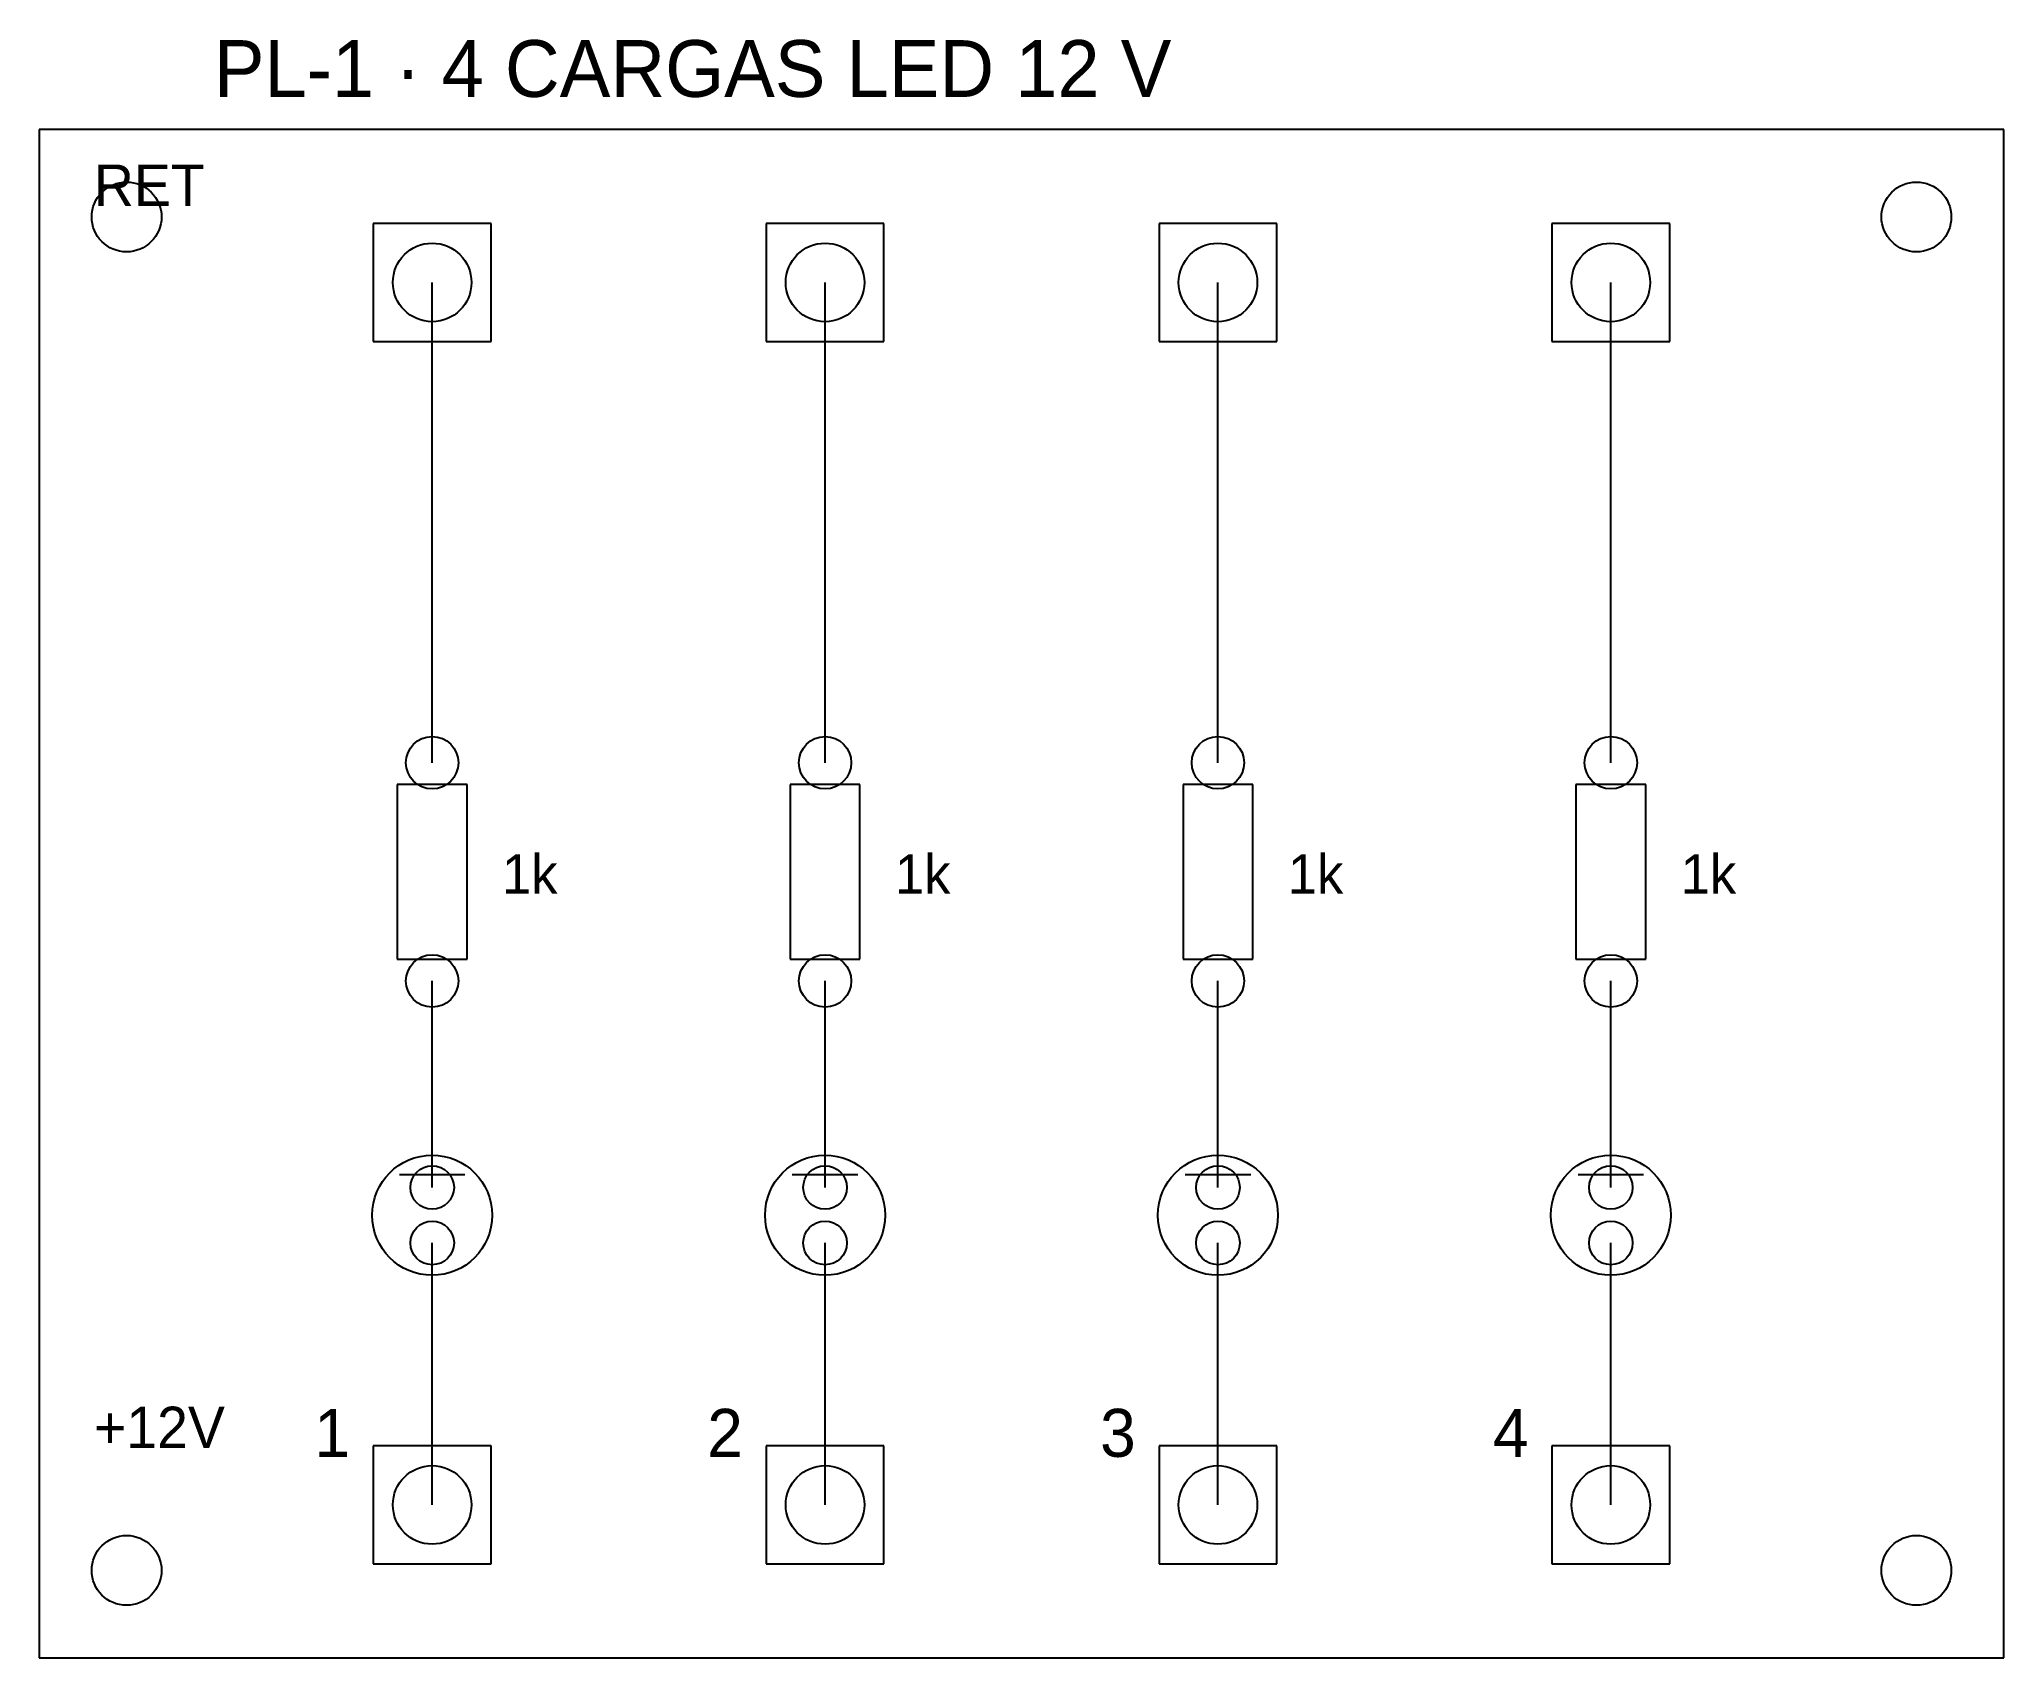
# Model space of a CAD drawing. Header units: millimetres. Extents: x 0 to 90, y 0 to 74.1.
import ezdxf

# ---------------------------------------------------------------- set-up
doc = ezdxf.new("R2010")
doc.units = ezdxf.units.MM

msp = doc.modelspace()

# ---------------------------------------------------------------- linework, layer by layer
at = {"layer": 'COBRE'}
for p, q in [((18, 41), (18, 63)), ((36, 41), (36, 63)), ((54, 41), (54, 63)), ((72, 41), (72, 63)), ((18, 21.54), (18, 31)), ((36, 21.54), (36, 31)), ((54, 21.54), (54, 31)), ((72, 21.54), (72, 31)), ((18, 7), (18, 19)), ((36, 7), (36, 19)), ((54, 7), (54, 19)), ((72, 7), (72, 19))]:
    msp.add_line(p, q, dxfattribs=at)
for centre, radius in [((18, 63), 1.8), ((36, 63), 1.8), ((54, 63), 1.8), ((72, 63), 1.8), ((18, 41), 1.2), ((36, 41), 1.2), ((54, 41), 1.2), ((72, 41), 1.2), ((18, 31), 1.2), ((36, 31), 1.2), ((54, 31), 1.2), ((72, 31), 1.2), ((18, 21.54), 1), ((36, 21.54), 1), ((54, 21.54), 1), ((72, 21.54), 1), ((18, 19), 1), ((36, 19), 1), ((54, 19), 1), ((72, 19), 1), ((18, 7), 1.8), ((36, 7), 1.8), ((54, 7), 1.8), ((72, 7), 1.8)]:
    msp.add_circle(centre, radius, dxfattribs=at)
at = {"layer": 'CONTORNO'}
for p, q in [((90, 70), (0, 70)), ((0, 70), (0, 0)), ((90, 0), (90, 70)), ((0, 0), (90, 0))]:
    msp.add_line(p, q, dxfattribs=at)
at = {"layer": 'FUROS'}
for centre in [(4, 66), (86, 66), (4, 4), (86, 4)]:
    msp.add_circle(centre, 1.6, dxfattribs=at)
at = {"layer": 'GRAVACAO'}
for p, q in [((20.7, 65.7), (15.3, 65.7)), ((15.3, 65.7), (15.3, 60.3)), ((20.7, 60.3), (20.7, 65.7)), ((38.7, 65.7), (33.3, 65.7)), ((33.3, 65.7), (33.3, 60.3)), ((38.7, 60.3), (38.7, 65.7)), ((56.7, 65.7), (51.3, 65.7)), ((51.3, 65.7), (51.3, 60.3)), ((56.7, 60.3), (56.7, 65.7)), ((74.7, 65.7), (69.3, 65.7)), ((69.3, 65.7), (69.3, 60.3)), ((74.7, 60.3), (74.7, 65.7)), ((15.3, 60.3), (20.7, 60.3)), ((33.3, 60.3), (38.7, 60.3)), ((51.3, 60.3), (56.7, 60.3)), ((69.3, 60.3), (74.7, 60.3)), ((19.6, 40), (16.4, 40)), ((16.4, 40), (16.4, 32)), ((19.6, 32), (19.6, 40)), ((37.6, 40), (34.4, 40)), ((34.4, 40), (34.4, 32)), ((37.6, 32), (37.6, 40)), ((55.6, 40), (52.4, 40)), ((52.4, 40), (52.4, 32)), ((55.6, 32), (55.6, 40)), ((73.6, 40), (70.4, 40)), ((70.4, 40), (70.4, 32)), ((73.6, 32), (73.6, 40)), ((16.4, 32), (19.6, 32)), ((34.4, 32), (37.6, 32)), ((52.4, 32), (55.6, 32)), ((70.4, 32), (73.6, 32)), ((16.5, 22.14), (19.5, 22.14)), ((34.5, 22.14), (37.5, 22.14)), ((52.5, 22.14), (55.5, 22.14)), ((70.5, 22.14), (73.5, 22.14)), ((20.7, 9.7), (15.3, 9.7)), ((15.3, 9.7), (15.3, 4.3)), ((20.7, 4.3), (20.7, 9.7)), ((38.7, 9.7), (33.3, 9.7)), ((33.3, 9.7), (33.3, 4.3)), ((38.7, 4.3), (38.7, 9.7)), ((56.7, 9.7), (51.3, 9.7)), ((51.3, 9.7), (51.3, 4.3)), ((56.7, 4.3), (56.7, 9.7)), ((74.7, 9.7), (69.3, 9.7)), ((69.3, 9.7), (69.3, 4.3)), ((74.7, 4.3), (74.7, 9.7)), ((15.3, 4.3), (20.7, 4.3)), ((33.3, 4.3), (38.7, 4.3)), ((51.3, 4.3), (56.7, 4.3)), ((69.3, 4.3), (74.7, 4.3))]:
    msp.add_line(p, q, dxfattribs=at)
for centre in [(18, 20.27), (36, 20.27), (54, 20.27), (72, 20.27)]:
    msp.add_circle(centre, 2.75, dxfattribs=at)

# ---------------------------------------------------------------- texts
for s, height, p in [('PL-1 · 4 CARGAS LED 12 V', 2.6, (8, 71.5)), ('RET', 1.9, (2.5, 66.5)), ('1k', 1.8, (21.2, 35)), ('1k', 1.8, (39.2, 35)), ('1k', 1.8, (57.2, 35)), ('1k', 1.8, (75.2, 35)), ('+12V', 1.9, (2.5, 9.6)), ('1', 2.2, (12.6, 9.2)), ('2', 2.2, (30.6, 9.2)), ('3', 2.2, (48.6, 9.2)), ('4', 2.2, (66.6, 9.2))]:
    msp.add_text(s, height=height, dxfattribs=at).set_placement(p)

doc.saveas('drawing.dxf')
